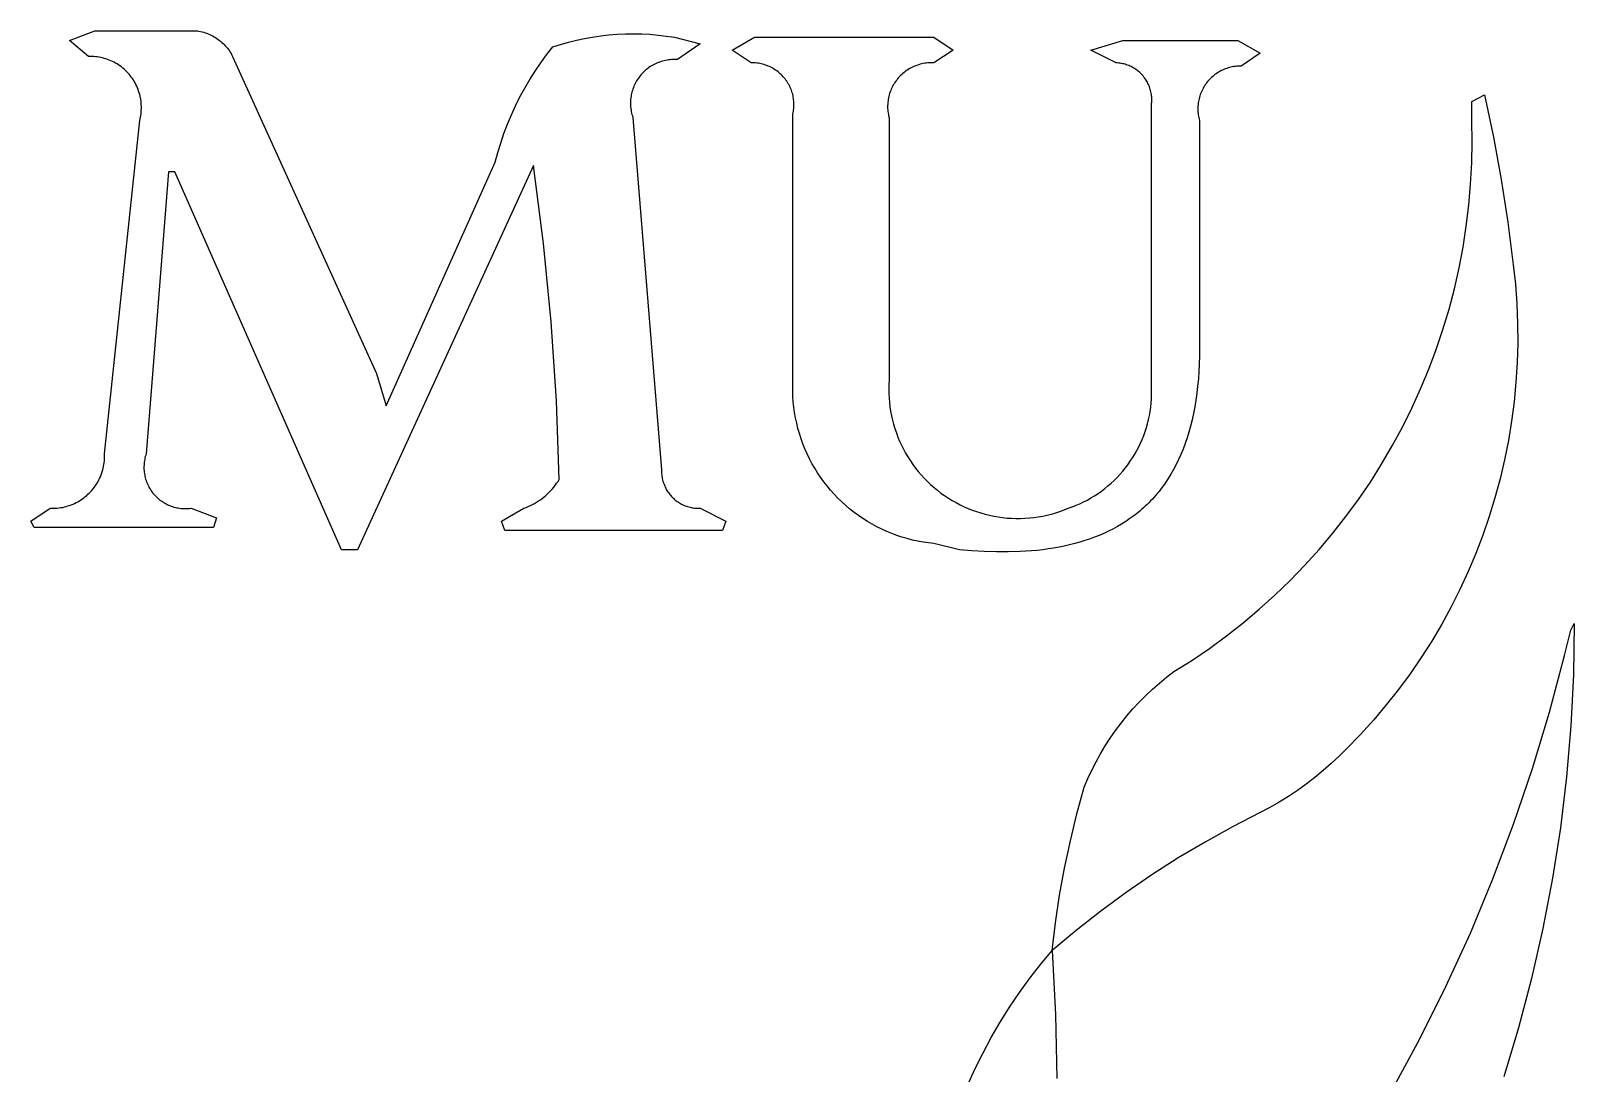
# Model space of a CAD drawing. Header units: millimetres. Extents: x 2135 to 254135, y 1035 to 90135.
# Drawn here: x 248988 to 249277.4, y 66540.3 to 66735.6 of the extents above; entities that cross this region are included whole.
import ezdxf

# ---------------------------------------------------------------- set-up
doc = ezdxf.new("R2010")
doc.units = ezdxf.units.MM
for name, color, linetype in [('form_TED.A', 40, 'Continuous'), ('HAT_TED.A', 9, 'Continuous'), ('WA2(가벽)_TED.A', 7, 'Continuous')]:
    doc.layers.add(name, color=color, linetype=linetype)

# ---------------------------------------------------------------- blocks, each defined once
blk = doc.blocks.new('BLOCK')
at = {"layer": 'HAT_TED.A', "color": 251}
for p, q in [((423961.955, -454308.083), (423962.192, -454307.994)), ((423962.192, -454307.994), (423963.143, -454307.994)), ((423963.143, -454307.994), (423963.158, -454307.996)), ((423963.158, -454307.996), (423963.173, -454308)), ((423963.173, -454308), (423963.187, -454308.003)), ((423963.187, -454308.003), (423963.202, -454308.007)), ((423963.202, -454308.007), (423963.216, -454308.012)), ((423963.216, -454308.012), (423963.23, -454308.016)), ((423963.23, -454308.016), (423963.244, -454308.022)), ((423963.244, -454308.022), (423963.258, -454308.028)), ((423963.258, -454308.028), (423963.271, -454308.034)), ((423966.962, -454308.031), (423967.039, -454308.025)), ((423967.039, -454308.025), (423967.115, -454308.022)), ((423967.115, -454308.022), (423967.191, -454308.021)), ((423967.191, -454308.021), (423967.267, -454308.022)), ((423967.267, -454308.022), (423967.343, -454308.026)), ((423967.343, -454308.026), (423967.419, -454308.033)), ((423962.133, -454308.232), (423961.955, -454308.083)), ((423963.271, -454308.034), (423963.285, -454308.041)), ((423963.285, -454308.041), (423963.298, -454308.048)), ((423963.298, -454308.048), (423963.311, -454308.056)), ((423963.311, -454308.056), (423963.323, -454308.064)), ((423963.323, -454308.064), (423963.336, -454308.073)), ((423963.336, -454308.073), (423963.348, -454308.082)), ((423963.348, -454308.082), (423963.359, -454308.091)), ((423963.359, -454308.091), (423963.37, -454308.101)), ((423963.37, -454308.101), (423963.381, -454308.112)), ((423963.381, -454308.112), (423963.392, -454308.122)), ((423963.392, -454308.122), (423963.402, -454308.133)), ((423963.402, -454308.133), (423963.412, -454308.144)), ((423963.412, -454308.144), (423963.422, -454308.156)), ((423963.422, -454308.156), (423963.431, -454308.168)), ((423963.431, -454308.168), (423963.44, -454308.18)), ((423966.384, -454308.216), (423966.441, -454308.143)), ((423966.441, -454308.143), (423966.514, -454308.119)), ((423966.514, -454308.119), (423966.587, -454308.098)), ((423966.587, -454308.098), (423966.662, -454308.08)), ((423966.662, -454308.08), (423966.736, -454308.064)), ((423966.736, -454308.064), (423966.811, -454308.051)), ((423966.811, -454308.051), (423966.887, -454308.04)), ((423966.887, -454308.04), (423966.962, -454308.031)), ((423967.419, -454308.033), (423967.495, -454308.042)), ((423967.495, -454308.042), (423967.571, -454308.053)), ((423967.571, -454308.053), (423967.808, -454308.113)), ((423967.808, -454308.113), (423967.6, -454308.261)), ((423968.105, -454308.172), (423968.313, -454308.053)), ((423968.284, -454308.291), (423968.105, -454308.172)), ((423968.313, -454308.053), (423969.978, -454308.053)), ((423969.978, -454308.053), (423970.156, -454308.172)), ((423970.156, -454308.172), (423969.978, -454308.291)), ((423971.434, -454308.172), (423971.731, -454308.083)), ((423971.671, -454308.291), (423971.434, -454308.172)), ((423971.731, -454308.083), (423972.8, -454308.083)), ((423972.8, -454308.083), (423973.008, -454308.202)), ((423962.149, -454308.231), (423962.133, -454308.232)), ((423962.166, -454308.232), (423962.149, -454308.231)), ((423962.182, -454308.232), (423962.166, -454308.232)), ((423962.198, -454308.234), (423962.182, -454308.232)), ((423962.214, -454308.236), (423962.198, -454308.234)), ((423962.231, -454308.238), (423962.214, -454308.236)), ((423962.247, -454308.241), (423962.231, -454308.238)), ((423962.263, -454308.245), (423962.247, -454308.241)), ((423962.279, -454308.249), (423962.263, -454308.245)), ((423962.294, -454308.254), (423962.279, -454308.249)), ((423962.31, -454308.259), (423962.294, -454308.254)), ((423962.325, -454308.265), (423962.31, -454308.259)), ((423962.34, -454308.271), (423962.325, -454308.265)), ((423962.355, -454308.278), (423962.34, -454308.271)), ((423962.37, -454308.285), (423962.355, -454308.278)), ((423962.384, -454308.293), (423962.37, -454308.285)), ((423962.398, -454308.301), (423962.384, -454308.293)), ((423962.412, -454308.31), (423962.398, -454308.301)), ((423962.425, -454308.319), (423962.412, -454308.31)), ((423963.44, -454308.18), (423963.448, -454308.193)), ((423963.448, -454308.193), (423963.456, -454308.205)), ((423963.456, -454308.205), (423963.463, -454308.218)), ((423963.463, -454308.218), (423963.47, -454308.232)), ((423963.47, -454308.232), (423964.807, -454311.173)), ((423966.278, -454308.367), (423966.33, -454308.291)), ((423966.33, -454308.291), (423966.384, -454308.216)), ((423967.37, -454308.312), (423967.358, -454308.319)), ((423967.382, -454308.305), (423967.37, -454308.312)), ((423967.395, -454308.299), (423967.382, -454308.305)), ((423967.408, -454308.293), (423967.395, -454308.299)), ((423967.421, -454308.288), (423967.408, -454308.293)), ((423967.434, -454308.283), (423967.421, -454308.288)), ((423967.447, -454308.279), (423967.434, -454308.283)), ((423967.461, -454308.275), (423967.447, -454308.279)), ((423967.475, -454308.271), (423967.461, -454308.275)), ((423967.488, -454308.268), (423967.475, -454308.271)), ((423967.502, -454308.266), (423967.488, -454308.268)), ((423967.516, -454308.263), (423967.502, -454308.266)), ((423967.53, -454308.262), (423967.516, -454308.263)), ((423967.544, -454308.261), (423967.53, -454308.262)), ((423967.558, -454308.26), (423967.544, -454308.261)), ((423967.572, -454308.26), (423967.558, -454308.26)), ((423967.586, -454308.261), (423967.572, -454308.26)), ((423967.6, -454308.261), (423967.586, -454308.261)), ((423968.297, -454308.291), (423968.284, -454308.291)), ((423968.31, -454308.291), (423968.297, -454308.291)), ((423968.324, -454308.292), (423968.31, -454308.291)), ((423968.337, -454308.294), (423968.324, -454308.292)), ((423968.35, -454308.295), (423968.337, -454308.294)), ((423968.363, -454308.298), (423968.35, -454308.295)), ((423968.376, -454308.3), (423968.363, -454308.298)), ((423968.389, -454308.303), (423968.376, -454308.3)), ((423968.402, -454308.307), (423968.389, -454308.303)), ((423968.415, -454308.311), (423968.402, -454308.307)), ((423968.427, -454308.315), (423968.415, -454308.311)), ((423968.44, -454308.32), (423968.427, -454308.315)), ((423969.825, -454308.312), (423969.812, -454308.317)), ((423969.838, -454308.308), (423969.825, -454308.312)), ((423969.852, -454308.304), (423969.838, -454308.308)), ((423969.866, -454308.301), (423969.852, -454308.304)), ((423969.879, -454308.298), (423969.866, -454308.301)), ((423969.893, -454308.295), (423969.879, -454308.298)), ((423969.907, -454308.293), (423969.893, -454308.295)), ((423969.921, -454308.292), (423969.907, -454308.293)), ((423969.935, -454308.291), (423969.921, -454308.292)), ((423969.949, -454308.291), (423969.935, -454308.291)), ((423969.963, -454308.291), (423969.949, -454308.291)), ((423969.978, -454308.291), (423969.963, -454308.291)), ((423971.683, -454308.292), (423971.671, -454308.291)), ((423971.695, -454308.293), (423971.683, -454308.292)), ((423971.707, -454308.294), (423971.695, -454308.293)), ((423971.718, -454308.296), (423971.707, -454308.294)), ((423971.73, -454308.299), (423971.718, -454308.296)), ((423971.742, -454308.301), (423971.73, -454308.299)), ((423971.753, -454308.304), (423971.742, -454308.301)), ((423971.764, -454308.308), (423971.753, -454308.304)), ((423971.775, -454308.312), (423971.764, -454308.308)), ((423971.787, -454308.316), (423971.775, -454308.312)), ((423971.797, -454308.321), (423971.787, -454308.316)), ((423973.008, -454308.202), (423972.83, -454308.321)), ((423962.438, -454308.329), (423962.425, -454308.319)), ((423962.451, -454308.339), (423962.438, -454308.329)), ((423962.464, -454308.35), (423962.451, -454308.339)), ((423962.476, -454308.361), (423962.464, -454308.35)), ((423962.488, -454308.373), (423962.476, -454308.361)), ((423962.499, -454308.384), (423962.488, -454308.373)), ((423962.51, -454308.397), (423962.499, -454308.384)), ((423962.52, -454308.409), (423962.51, -454308.397)), ((423962.53, -454308.422), (423962.52, -454308.409)), ((423962.54, -454308.435), (423962.53, -454308.422)), ((423962.549, -454308.449), (423962.54, -454308.435)), ((423962.557, -454308.463), (423962.549, -454308.449)), ((423966.181, -454308.526), (423966.228, -454308.446)), ((423966.228, -454308.446), (423966.278, -454308.367)), ((423967.22, -454308.457), (423967.213, -454308.469)), ((423967.228, -454308.445), (423967.22, -454308.457)), ((423967.236, -454308.434), (423967.228, -454308.445)), ((423967.244, -454308.422), (423967.236, -454308.434)), ((423967.252, -454308.411), (423967.244, -454308.422)), ((423967.261, -454308.4), (423967.252, -454308.411)), ((423967.271, -454308.39), (423967.261, -454308.4)), ((423967.281, -454308.38), (423967.271, -454308.39)), ((423967.291, -454308.37), (423967.281, -454308.38)), ((423967.301, -454308.36), (423967.291, -454308.37)), ((423967.312, -454308.351), (423967.301, -454308.36)), ((423967.323, -454308.343), (423967.312, -454308.351)), ((423967.334, -454308.334), (423967.323, -454308.343)), ((423967.346, -454308.326), (423967.334, -454308.334)), ((423967.358, -454308.319), (423967.346, -454308.326)), ((423968.452, -454308.326), (423968.44, -454308.32)), ((423968.464, -454308.331), (423968.452, -454308.326)), ((423968.476, -454308.337), (423968.464, -454308.331)), ((423968.488, -454308.344), (423968.476, -454308.337)), ((423968.499, -454308.351), (423968.488, -454308.344)), ((423968.51, -454308.358), (423968.499, -454308.351)), ((423968.521, -454308.366), (423968.51, -454308.358)), ((423968.532, -454308.374), (423968.521, -454308.366)), ((423968.542, -454308.382), (423968.532, -454308.374)), ((423968.552, -454308.391), (423968.542, -454308.382)), ((423968.562, -454308.4), (423968.552, -454308.391)), ((423968.571, -454308.409), (423968.562, -454308.4)), ((423968.58, -454308.419), (423968.571, -454308.409)), ((423968.589, -454308.429), (423968.58, -454308.419)), ((423968.597, -454308.44), (423968.589, -454308.429)), ((423968.605, -454308.45), (423968.597, -454308.44)), ((423968.613, -454308.461), (423968.605, -454308.45)), ((423969.633, -454308.45), (423969.625, -454308.461)), ((423969.642, -454308.438), (423969.633, -454308.45)), ((423969.651, -454308.428), (423969.642, -454308.438)), ((423969.66, -454308.417), (423969.651, -454308.428)), ((423969.67, -454308.407), (423969.66, -454308.417)), ((423969.68, -454308.398), (423969.67, -454308.407)), ((423969.691, -454308.388), (423969.68, -454308.398)), ((423969.702, -454308.379), (423969.691, -454308.388)), ((423969.713, -454308.371), (423969.702, -454308.379)), ((423969.724, -454308.362), (423969.713, -454308.371)), ((423969.736, -454308.355), (423969.724, -454308.362)), ((423969.748, -454308.347), (423969.736, -454308.355)), ((423969.76, -454308.34), (423969.748, -454308.347)), ((423969.773, -454308.334), (423969.76, -454308.34)), ((423969.786, -454308.328), (423969.773, -454308.334)), ((423969.799, -454308.322), (423969.786, -454308.328)), ((423969.812, -454308.317), (423969.799, -454308.322)), ((423971.808, -454308.326), (423971.797, -454308.321)), ((423971.819, -454308.331), (423971.808, -454308.326)), ((423971.829, -454308.337), (423971.819, -454308.331)), ((423971.839, -454308.343), (423971.829, -454308.337)), ((423971.849, -454308.349), (423971.839, -454308.343)), ((423971.859, -454308.356), (423971.849, -454308.349)), ((423971.868, -454308.363), (423971.859, -454308.356)), ((423971.878, -454308.371), (423971.868, -454308.363)), ((423971.887, -454308.378), (423971.878, -454308.371)), ((423971.895, -454308.386), (423971.887, -454308.378)), ((423971.904, -454308.395), (423971.895, -454308.386)), ((423971.912, -454308.403), (423971.904, -454308.395)), ((423971.92, -454308.412), (423971.912, -454308.403)), ((423971.927, -454308.422), (423971.92, -454308.412)), ((423971.934, -454308.431), (423971.927, -454308.422)), ((423971.941, -454308.441), (423971.934, -454308.431)), ((423971.948, -454308.451), (423971.941, -454308.441)), ((423971.954, -454308.461), (423971.948, -454308.451)), ((423972.527, -454308.455), (423972.518, -454308.465)), ((423972.536, -454308.445), (423972.527, -454308.455)), ((423972.546, -454308.435), (423972.536, -454308.445)), ((423972.556, -454308.425), (423972.546, -454308.435)), ((423972.566, -454308.416), (423972.556, -454308.425)), ((423972.576, -454308.408), (423972.566, -454308.416)), ((423972.587, -454308.399), (423972.576, -454308.408)), ((423972.598, -454308.391), (423972.587, -454308.399)), ((423972.61, -454308.384), (423972.598, -454308.391)), ((423972.621, -454308.376), (423972.61, -454308.384)), ((423972.633, -454308.37), (423972.621, -454308.376)), ((423972.645, -454308.363), (423972.633, -454308.37)), ((423972.658, -454308.357), (423972.645, -454308.363)), ((423972.67, -454308.352), (423972.658, -454308.357)), ((423972.683, -454308.347), (423972.67, -454308.352)), ((423972.696, -454308.342), (423972.683, -454308.347)), ((423972.709, -454308.338), (423972.696, -454308.342)), ((423972.722, -454308.334), (423972.709, -454308.338)), ((423972.735, -454308.331), (423972.722, -454308.334)), ((423972.748, -454308.328), (423972.735, -454308.331)), ((423972.762, -454308.326), (423972.748, -454308.328)), ((423972.776, -454308.324), (423972.762, -454308.326)), ((423972.789, -454308.322), (423972.776, -454308.324)), ((423972.803, -454308.321), (423972.789, -454308.322)), ((423972.816, -454308.321), (423972.803, -454308.321)), ((423972.83, -454308.321), (423972.816, -454308.321)), ((423962.565, -454308.477), (423962.557, -454308.463)), ((423962.573, -454308.492), (423962.565, -454308.477)), ((423962.58, -454308.506), (423962.573, -454308.492)), ((423962.587, -454308.521), (423962.58, -454308.506)), ((423962.593, -454308.537), (423962.587, -454308.521)), ((423962.598, -454308.552), (423962.593, -454308.537)), ((423962.604, -454308.568), (423962.598, -454308.552)), ((423962.608, -454308.583), (423962.604, -454308.568)), ((423962.612, -454308.599), (423962.608, -454308.583)), ((423962.615, -454308.615), (423962.612, -454308.599)), ((423966.137, -454308.607), (423966.181, -454308.526)), ((423967.168, -454308.602), (423967.166, -454308.616)), ((423967.17, -454308.588), (423967.168, -454308.602)), ((423967.173, -454308.574), (423967.17, -454308.588)), ((423967.176, -454308.561), (423967.173, -454308.574)), ((423967.18, -454308.547), (423967.176, -454308.561)), ((423967.185, -454308.534), (423967.18, -454308.547)), ((423967.19, -454308.52), (423967.185, -454308.534)), ((423967.195, -454308.507), (423967.19, -454308.52)), ((423967.201, -454308.495), (423967.195, -454308.507)), ((423967.207, -454308.482), (423967.201, -454308.495)), ((423967.213, -454308.469), (423967.207, -454308.482)), ((423968.62, -454308.472), (423968.613, -454308.461)), ((423968.627, -454308.484), (423968.62, -454308.472)), ((423968.634, -454308.495), (423968.627, -454308.484)), ((423968.64, -454308.507), (423968.634, -454308.495)), ((423968.646, -454308.519), (423968.64, -454308.507)), ((423968.651, -454308.531), (423968.646, -454308.519)), ((423968.656, -454308.544), (423968.651, -454308.531)), ((423968.66, -454308.556), (423968.656, -454308.544)), ((423968.664, -454308.569), (423968.66, -454308.556)), ((423968.668, -454308.582), (423968.664, -454308.569)), ((423968.671, -454308.595), (423968.668, -454308.582)), ((423968.673, -454308.608), (423968.671, -454308.595)), ((423969.561, -454308.601), (423969.557, -454308.615)), ((423969.564, -454308.587), (423969.561, -454308.601)), ((423969.568, -454308.574), (423969.564, -454308.587)), ((423969.573, -454308.56), (423969.568, -454308.574)), ((423969.578, -454308.547), (423969.573, -454308.56)), ((423969.583, -454308.534), (423969.578, -454308.547)), ((423969.589, -454308.521), (423969.583, -454308.534)), ((423969.595, -454308.509), (423969.589, -454308.521)), ((423969.602, -454308.496), (423969.595, -454308.509)), ((423969.609, -454308.484), (423969.602, -454308.496)), ((423969.617, -454308.472), (423969.609, -454308.484)), ((423969.625, -454308.461), (423969.617, -454308.472)), ((423971.96, -454308.471), (423971.954, -454308.461)), ((423971.965, -454308.482), (423971.96, -454308.471)), ((423971.97, -454308.492), (423971.965, -454308.482)), ((423971.975, -454308.503), (423971.97, -454308.492)), ((423971.979, -454308.514), (423971.975, -454308.503)), ((423971.983, -454308.525), (423971.979, -454308.514)), ((423971.987, -454308.537), (423971.983, -454308.525)), ((423971.99, -454308.548), (423971.987, -454308.537)), ((423971.993, -454308.56), (423971.99, -454308.548)), ((423971.995, -454308.571), (423971.993, -454308.56)), ((423971.997, -454308.583), (423971.995, -454308.571)), ((423971.999, -454308.595), (423971.997, -454308.583)), ((423972, -454308.606), (423971.999, -454308.595)), ((423972.447, -454308.597), (423972.443, -454308.61)), ((423972.451, -454308.584), (423972.447, -454308.597)), ((423972.456, -454308.571), (423972.451, -454308.584)), ((423972.461, -454308.558), (423972.456, -454308.571)), ((423972.467, -454308.546), (423972.461, -454308.558)), ((423972.473, -454308.534), (423972.467, -454308.546)), ((423972.479, -454308.522), (423972.473, -454308.534)), ((423972.486, -454308.51), (423972.479, -454308.522)), ((423972.494, -454308.498), (423972.486, -454308.51)), ((423972.501, -454308.487), (423972.494, -454308.498)), ((423972.509, -454308.476), (423972.501, -454308.487)), ((423972.518, -454308.465), (423972.509, -454308.476)), ((423974.97, -454308.648), (423975.088, -454308.588)), ((423975.088, -454308.588), (423975.172, -454308.979)), ((423962.618, -454308.631), (423962.615, -454308.615)), ((423962.62, -454308.647), (423962.618, -454308.631)), ((423962.622, -454308.664), (423962.62, -454308.647)), ((423962.621, -454308.762), (423962.622, -454308.745)), ((423962.623, -454308.68), (423962.622, -454308.664)), ((423962.622, -454308.745), (423962.623, -454308.729)), ((423962.624, -454308.696), (423962.623, -454308.68)), ((423962.623, -454308.729), (423962.624, -454308.713)), ((423962.624, -454308.713), (423962.624, -454308.696)), ((423966.057, -454308.774), (423966.096, -454308.69)), ((423966.096, -454308.69), (423966.137, -454308.607)), ((423967.164, -454308.63), (423967.163, -454308.644)), ((423967.163, -454308.644), (423967.163, -454308.658)), ((423967.163, -454308.658), (423967.163, -454308.672)), ((423967.163, -454308.672), (423967.163, -454308.686)), ((423967.163, -454308.686), (423967.164, -454308.7)), ((423967.166, -454308.616), (423967.164, -454308.63)), ((423967.164, -454308.7), (423967.166, -454308.714)), ((423967.166, -454308.714), (423967.168, -454308.728)), ((423967.168, -454308.728), (423967.17, -454308.742)), ((423967.17, -454308.742), (423967.173, -454308.756)), ((423968.676, -454308.621), (423968.673, -454308.608)), ((423968.673, -454308.754), (423968.675, -454308.74)), ((423968.675, -454308.74), (423968.677, -454308.727)), ((423968.677, -454308.634), (423968.676, -454308.621)), ((423968.679, -454308.647), (423968.677, -454308.634)), ((423968.677, -454308.727), (423968.678, -454308.714)), ((423968.678, -454308.714), (423968.679, -454308.701)), ((423968.68, -454308.661), (423968.679, -454308.647)), ((423968.679, -454308.701), (423968.68, -454308.687)), ((423968.68, -454308.674), (423968.68, -454308.661)), ((423968.68, -454308.687), (423968.68, -454308.674)), ((423969.55, -454308.671), (423969.549, -454308.685)), ((423969.549, -454308.685), (423969.549, -454308.699)), ((423969.549, -454308.699), (423969.549, -454308.713)), ((423969.549, -454308.713), (423969.55, -454308.727)), ((423969.551, -454308.656), (423969.55, -454308.671)), ((423969.55, -454308.727), (423969.552, -454308.741)), ((423969.553, -454308.642), (423969.551, -454308.656)), ((423969.552, -454308.741), (423969.553, -454308.755)), ((423969.555, -454308.629), (423969.553, -454308.642)), ((423969.557, -454308.615), (423969.555, -454308.629)), ((423971.998, -454308.677), (423971.999, -454308.666)), ((423971.998, -454311.292), (423971.998, -454308.677)), ((423971.999, -454308.666), (423972, -454308.654)), ((423972, -454308.618), (423972, -454308.606)), ((423972.001, -454308.63), (423972, -454308.618)), ((423972, -454308.654), (423972.001, -454308.642)), ((423972.001, -454308.642), (423972.001, -454308.63)), ((423972.429, -454308.691), (423972.428, -454308.704)), ((423972.428, -454308.704), (423972.428, -454308.718)), ((423972.428, -454308.718), (423972.429, -454308.732)), ((423972.43, -454308.677), (423972.429, -454308.691)), ((423972.429, -454308.732), (423972.429, -454308.745)), ((423972.429, -454308.745), (423972.431, -454308.759)), ((423972.432, -454308.663), (423972.43, -454308.677)), ((423972.434, -454308.65), (423972.432, -454308.663)), ((423972.436, -454308.636), (423972.434, -454308.65)), ((423972.439, -454308.623), (423972.436, -454308.636)), ((423972.443, -454308.61), (423972.439, -454308.623)), ((423974.97, -454308.826), (423974.97, -454308.648)), ((423962.281, -454311.916), (423962.608, -454308.826)), ((423962.608, -454308.826), (423962.612, -454308.81)), ((423962.612, -454308.81), (423962.616, -454308.794)), ((423962.616, -454308.794), (423962.618, -454308.778)), ((423962.618, -454308.778), (423962.621, -454308.762)), ((423965.988, -454308.946), (423966.021, -454308.86)), ((423966.021, -454308.86), (423966.057, -454308.774)), ((423967.173, -454308.756), (423967.176, -454308.769)), ((423967.176, -454308.769), (423967.18, -454308.783)), ((423967.18, -454308.783), (423967.184, -454308.796)), ((423967.184, -454308.796), (423967.452, -454312.065)), ((423968.67, -454308.767), (423968.673, -454308.754)), ((423968.67, -454309.985), (423968.67, -454308.767)), ((423969.553, -454308.755), (423969.556, -454308.769)), ((423969.556, -454308.769), (423969.558, -454308.783)), ((423969.558, -454308.783), (423969.562, -454308.796)), ((423969.562, -454308.796), (423969.562, -454311.233)), ((423972.431, -454308.759), (423972.432, -454308.773)), ((423972.432, -454308.773), (423972.434, -454308.786)), ((423972.434, -454308.786), (423972.437, -454308.799)), ((423972.437, -454308.799), (423972.44, -454308.813)), ((423972.44, -454308.813), (423972.444, -454308.826)), ((423972.444, -454308.826), (423972.444, -454310.936)), ((423974.973, -454309.022), (423974.97, -454308.826)), ((423965.958, -454309.034), (423965.988, -454308.946)), ((423974.97, -454309.219), (423974.973, -454309.022)), ((423975.172, -454308.979), (423975.244, -454309.372)), ((423965.907, -454309.212), (423965.931, -454309.123)), ((423965.931, -454309.123), (423965.958, -454309.034)), ((423962.876, -454309.301), (423962.757, -454310.787)), ((423962.935, -454309.301), (423962.876, -454309.301)), ((423964.48, -454312.808), (423962.935, -454309.301)), ((423966.263, -454309.242), (423964.629, -454312.808)), ((423964.896, -454311.471), (423965.907, -454309.212)), ((423966.356, -454309.967), (423966.263, -454309.242)), ((423974.959, -454309.415), (423974.97, -454309.219)), ((423974.943, -454309.611), (423974.959, -454309.415)), ((423975.244, -454309.372), (423975.305, -454309.767)), ((423974.919, -454309.806), (423974.943, -454309.611)), ((423974.889, -454310), (423974.919, -454309.806)), ((423975.305, -454309.767), (423975.356, -454310.163)), ((423966.426, -454310.694), (423966.356, -454309.967)), ((423968.67, -454311.233), (423968.67, -454309.985)), ((423974.852, -454310.193), (423974.889, -454310)), ((423975.356, -454310.163), (423975.375, -454310.344)), ((423974.809, -454310.385), (423974.852, -454310.193)), ((423974.759, -454310.575), (423974.809, -454310.385)), ((423975.375, -454310.344), (423975.389, -454310.526)), ((423974.703, -454310.763), (423974.759, -454310.575)), ((423975.389, -454310.526), (423975.396, -454310.707)), ((423966.475, -454311.424), (423966.426, -454310.694)), ((423975.396, -454310.707), (423975.397, -454310.889)), ((423962.757, -454310.787), (423962.668, -454311.916)), ((423974.64, -454310.949), (423974.703, -454310.763)), ((423975.397, -454310.889), (423975.392, -454311.071)), ((423972.443, -454311.01), (423972.441, -454311.083)), ((423972.444, -454310.936), (423972.443, -454311.01)), ((423974.571, -454311.133), (423974.64, -454310.949)), ((423964.807, -454311.173), (423964.896, -454311.471)), ((423972.437, -454311.153), (423972.433, -454311.222)), ((423972.441, -454311.083), (423972.437, -454311.153)), ((423974.496, -454311.315), (423974.571, -454311.133)), ((423975.392, -454311.071), (423975.38, -454311.253)), ((423968.668, -454311.283), (423968.67, -454311.233)), ((423968.668, -454311.333), (423968.668, -454311.283)), ((423969.562, -454311.233), (423969.559, -454311.274)), ((423969.559, -454311.274), (423969.559, -454311.316)), ((423969.559, -454311.316), (423969.559, -454311.357)), ((423971.999, -454311.331), (423971.998, -454311.292)), ((423972.426, -454311.29), (423972.419, -454311.355)), ((423972.433, -454311.222), (423972.426, -454311.29)), ((423974.414, -454311.493), (423974.496, -454311.315)), ((423975.38, -454311.253), (423975.363, -454311.434)), ((423966.501, -454312.154), (423966.475, -454311.424)), ((423968.67, -454311.384), (423968.668, -454311.333)), ((423968.673, -454311.434), (423968.67, -454311.384)), ((423968.679, -454311.484), (423968.673, -454311.434)), ((423969.559, -454311.357), (423969.562, -454311.399)), ((423969.562, -454311.399), (423969.565, -454311.44)), ((423969.565, -454311.44), (423969.57, -454311.481)), ((423971.991, -454311.485), (423971.995, -454311.447)), ((423971.995, -454311.447), (423971.998, -454311.408)), ((423971.998, -454311.408), (423971.999, -454311.37)), ((423971.999, -454311.37), (423971.999, -454311.331)), ((423972.41, -454311.419), (423972.399, -454311.482)), ((423972.419, -454311.355), (423972.41, -454311.419)), ((423975.363, -454311.434), (423975.339, -454311.615)), ((423968.686, -454311.533), (423968.679, -454311.484)), ((423968.694, -454311.583), (423968.686, -454311.533)), ((423968.705, -454311.632), (423968.694, -454311.583)), ((423969.57, -454311.481), (423969.577, -454311.522)), ((423969.577, -454311.522), (423969.584, -454311.563)), ((423969.584, -454311.563), (423969.594, -454311.603)), ((423969.594, -454311.603), (423969.604, -454311.643)), ((423971.961, -454311.637), (423971.97, -454311.599)), ((423971.97, -454311.599), (423971.978, -454311.561)), ((423971.978, -454311.561), (423971.985, -454311.523)), ((423971.985, -454311.523), (423971.991, -454311.485)), ((423972.375, -454311.601), (423972.361, -454311.659)), ((423972.388, -454311.542), (423972.375, -454311.601)), ((423972.399, -454311.482), (423972.388, -454311.542)), ((423974.327, -454311.669), (423974.414, -454311.493)), ((423968.717, -454311.681), (423968.705, -454311.632)), ((423968.73, -454311.729), (423968.717, -454311.681)), ((423968.746, -454311.777), (423968.73, -454311.729)), ((423969.604, -454311.643), (423969.616, -454311.683)), ((423969.616, -454311.683), (423969.63, -454311.722)), ((423969.63, -454311.722), (423969.644, -454311.761)), ((423971.911, -454311.783), (423971.926, -454311.747)), ((423971.926, -454311.747), (423971.939, -454311.711)), ((423971.939, -454311.711), (423971.951, -454311.674)), ((423971.951, -454311.674), (423971.961, -454311.637)), ((423972.345, -454311.715), (423972.328, -454311.769)), ((423972.361, -454311.659), (423972.345, -454311.715)), ((423974.233, -454311.842), (423974.327, -454311.669)), ((423975.339, -454311.615), (423975.31, -454311.794)), ((423968.763, -454311.824), (423968.746, -454311.777)), ((423968.782, -454311.871), (423968.763, -454311.824)), ((423968.802, -454311.917), (423968.782, -454311.871)), ((423969.644, -454311.761), (423969.66, -454311.799)), ((423969.66, -454311.799), (423969.678, -454311.837)), ((423969.678, -454311.837), (423969.696, -454311.874)), ((423969.696, -454311.874), (423969.716, -454311.911)), ((423971.842, -454311.921), (423971.861, -454311.887)), ((423971.861, -454311.887), (423971.879, -454311.853)), ((423971.879, -454311.853), (423971.896, -454311.818)), ((423971.896, -454311.818), (423971.911, -454311.783)), ((423972.291, -454311.872), (423972.271, -454311.922)), ((423972.311, -454311.821), (423972.291, -454311.872)), ((423972.328, -454311.769), (423972.311, -454311.821)), ((423974.134, -454312.012), (423974.233, -454311.842)), ((423975.31, -454311.794), (423975.274, -454311.973)), ((423962.269, -454312.049), (423962.273, -454312.033)), ((423962.273, -454312.033), (423962.276, -454312.016)), ((423962.276, -454312.016), (423962.278, -454312)), ((423962.278, -454312), (423962.28, -454311.983)), ((423962.28, -454311.983), (423962.281, -454311.967)), ((423962.282, -454311.933), (423962.281, -454311.916)), ((423962.281, -454311.967), (423962.282, -454311.95)), ((423962.282, -454311.95), (423962.282, -454311.933)), ((423962.648, -454312.02), (423962.647, -454312.033)), ((423962.647, -454312.033), (423962.647, -454312.047)), ((423962.649, -454312.007), (423962.648, -454312.02)), ((423962.65, -454311.994), (423962.649, -454312.007)), ((423962.652, -454311.981), (423962.65, -454311.994)), ((423962.654, -454311.968), (423962.652, -454311.981)), ((423962.657, -454311.955), (423962.654, -454311.968)), ((423962.66, -454311.942), (423962.657, -454311.955)), ((423962.664, -454311.929), (423962.66, -454311.942)), ((423962.668, -454311.916), (423962.664, -454311.929)), ((423968.824, -454311.962), (423968.802, -454311.917)), ((423968.847, -454312.006), (423968.824, -454311.962)), ((423968.872, -454312.05), (423968.847, -454312.006)), ((423969.716, -454311.911), (423969.738, -454311.946)), ((423969.738, -454311.946), (423969.76, -454311.981)), ((423969.76, -454311.981), (423969.784, -454312.015)), ((423969.784, -454312.015), (423969.808, -454312.049)), ((423971.755, -454312.049), (423971.779, -454312.018)), ((423971.779, -454312.018), (423971.801, -454311.986)), ((423971.801, -454311.986), (423971.822, -454311.954)), ((423971.822, -454311.954), (423971.842, -454311.921)), ((423972.227, -454312.016), (423972.203, -454312.061)), ((423972.25, -454311.97), (423972.227, -454312.016)), ((423972.271, -454311.922), (423972.25, -454311.97)), ((423974.029, -454312.178), (423974.134, -454312.012)), ((423975.274, -454311.973), (423975.233, -454312.15)), ((423962.212, -454312.188), (423962.221, -454312.174)), ((423962.221, -454312.174), (423962.229, -454312.159)), ((423962.229, -454312.159), (423962.236, -454312.144)), ((423962.236, -454312.144), (423962.243, -454312.129)), ((423962.243, -454312.129), (423962.249, -454312.113)), ((423962.249, -454312.113), (423962.255, -454312.097)), ((423962.255, -454312.097), (423962.26, -454312.082)), ((423962.26, -454312.082), (423962.265, -454312.066)), ((423962.265, -454312.066), (423962.269, -454312.049)), ((423962.647, -454312.047), (423962.647, -454312.06)), ((423962.647, -454312.06), (423962.648, -454312.073)), ((423962.648, -454312.073), (423962.65, -454312.086)), ((423962.65, -454312.086), (423962.652, -454312.1)), ((423962.652, -454312.1), (423962.654, -454312.113)), ((423962.654, -454312.113), (423962.657, -454312.126)), ((423962.657, -454312.126), (423962.66, -454312.139)), ((423962.66, -454312.139), (423962.663, -454312.151)), ((423962.663, -454312.151), (423962.667, -454312.164)), ((423962.667, -454312.164), (423962.672, -454312.176)), ((423962.672, -454312.176), (423962.677, -454312.189)), ((423966.477, -454312.19), (423966.49, -454312.172)), ((423966.49, -454312.172), (423966.501, -454312.154)), ((423967.452, -454312.065), (423967.452, -454312.077)), ((423967.452, -454312.077), (423967.452, -454312.088)), ((423967.452, -454312.088), (423967.452, -454312.1)), ((423967.452, -454312.1), (423967.453, -454312.112)), ((423967.453, -454312.112), (423967.455, -454312.124)), ((423967.455, -454312.124), (423967.456, -454312.135)), ((423967.456, -454312.135), (423967.458, -454312.147)), ((423967.458, -454312.147), (423967.461, -454312.159)), ((423967.461, -454312.159), (423967.464, -454312.17)), ((423967.464, -454312.17), (423967.467, -454312.181)), ((423967.467, -454312.181), (423967.471, -454312.192)), ((423968.899, -454312.093), (423968.872, -454312.05)), ((423968.927, -454312.134), (423968.899, -454312.093)), ((423968.956, -454312.175), (423968.927, -454312.134)), ((423968.987, -454312.215), (423968.956, -454312.175)), ((423969.808, -454312.049), (423969.834, -454312.081)), ((423969.834, -454312.081), (423969.861, -454312.112)), ((423969.861, -454312.112), (423969.889, -454312.143)), ((423969.889, -454312.143), (423969.918, -454312.173)), ((423969.918, -454312.173), (423969.948, -454312.201)), ((423971.623, -454312.189), (423971.651, -454312.163)), ((423971.651, -454312.163), (423971.679, -454312.136)), ((423971.679, -454312.136), (423971.705, -454312.107)), ((423971.705, -454312.107), (423971.731, -454312.078)), ((423971.731, -454312.078), (423971.755, -454312.049)), ((423972.152, -454312.147), (423972.125, -454312.188)), ((423972.178, -454312.105), (423972.152, -454312.147)), ((423972.203, -454312.061), (423972.178, -454312.105)), ((423973.918, -454312.34), (423974.029, -454312.178)), ((423975.233, -454312.15), (423975.185, -454312.325)), ((423962.076, -454312.334), (423962.09, -454312.324)), ((423962.09, -454312.324), (423962.103, -454312.314)), ((423962.103, -454312.314), (423962.116, -454312.303)), ((423962.116, -454312.303), (423962.128, -454312.292)), ((423962.128, -454312.292), (423962.14, -454312.28)), ((423962.14, -454312.28), (423962.152, -454312.268)), ((423962.152, -454312.268), (423962.163, -454312.256)), ((423962.163, -454312.256), (423962.174, -454312.243)), ((423962.174, -454312.243), (423962.184, -454312.23)), ((423962.184, -454312.23), (423962.194, -454312.216)), ((423962.194, -454312.216), (423962.203, -454312.202)), ((423962.203, -454312.202), (423962.212, -454312.188)), ((423962.677, -454312.189), (423962.682, -454312.201)), ((423962.682, -454312.201), (423962.688, -454312.213)), ((423962.688, -454312.213), (423962.694, -454312.225)), ((423962.694, -454312.225), (423962.7, -454312.236)), ((423962.7, -454312.236), (423962.707, -454312.247)), ((423962.707, -454312.247), (423962.715, -454312.259)), ((423962.715, -454312.259), (423962.722, -454312.269)), ((423962.722, -454312.269), (423962.73, -454312.28)), ((423962.73, -454312.28), (423962.739, -454312.29)), ((423962.739, -454312.29), (423962.748, -454312.3)), ((423962.748, -454312.3), (423962.757, -454312.31)), ((423962.757, -454312.31), (423962.766, -454312.319)), ((423962.766, -454312.319), (423962.776, -454312.328)), ((423966.344, -454312.33), (423966.361, -454312.316)), ((423966.361, -454312.316), (423966.377, -454312.302)), ((423966.377, -454312.302), (423966.393, -454312.288)), ((423966.393, -454312.288), (423966.409, -454312.273)), ((423966.409, -454312.273), (423966.423, -454312.257)), ((423966.423, -454312.257), (423966.438, -454312.241)), ((423966.438, -454312.241), (423966.452, -454312.225)), ((423966.452, -454312.225), (423966.465, -454312.208)), ((423966.465, -454312.208), (423966.477, -454312.19)), ((423967.471, -454312.192), (423967.475, -454312.204)), ((423967.475, -454312.204), (423967.48, -454312.214)), ((423967.48, -454312.214), (423967.484, -454312.225)), ((423967.484, -454312.225), (423967.49, -454312.236)), ((423967.49, -454312.236), (423967.495, -454312.246)), ((423967.495, -454312.246), (423967.501, -454312.256)), ((423967.501, -454312.256), (423967.507, -454312.266)), ((423967.507, -454312.266), (423967.514, -454312.276)), ((423967.514, -454312.276), (423967.521, -454312.286)), ((423967.521, -454312.286), (423967.528, -454312.295)), ((423967.528, -454312.295), (423967.536, -454312.304)), ((423967.536, -454312.304), (423967.544, -454312.313)), ((423967.544, -454312.313), (423967.552, -454312.321)), ((423967.552, -454312.321), (423967.561, -454312.329)), ((423969.019, -454312.254), (423968.987, -454312.215)), ((423969.053, -454312.291), (423969.019, -454312.254)), ((423969.087, -454312.327), (423969.053, -454312.291)), ((423969.948, -454312.201), (423969.98, -454312.229)), ((423969.98, -454312.229), (423970.012, -454312.255)), ((423970.012, -454312.255), (423970.044, -454312.28)), ((423970.044, -454312.28), (423970.078, -454312.304)), ((423970.078, -454312.304), (423970.113, -454312.327)), ((423971.403, -454312.345), (423971.436, -454312.326)), ((423971.436, -454312.326), (423971.469, -454312.306)), ((423971.469, -454312.306), (423971.502, -454312.285)), ((423971.502, -454312.285), (423971.533, -454312.262)), ((423971.533, -454312.262), (423971.564, -454312.239)), ((423971.564, -454312.239), (423971.594, -454312.215)), ((423971.594, -454312.215), (423971.623, -454312.189)), ((423972.022, -454312.319), (423972.006, -454312.336)), ((423972.037, -454312.301), (423972.022, -454312.319)), ((423972.053, -454312.283), (423972.037, -454312.301)), ((423972.068, -454312.265), (423972.053, -454312.283)), ((423972.083, -454312.246), (423972.068, -454312.265)), ((423972.097, -454312.227), (423972.083, -454312.246)), ((423972.111, -454312.207), (423972.097, -454312.227)), ((423972.125, -454312.188), (423972.111, -454312.207)), ((423975.185, -454312.325), (423975.132, -454312.499)), ((423961.598, -454312.54), (423961.776, -454312.421)), ((423961.776, -454312.421), (423961.793, -454312.422)), ((423961.793, -454312.422), (423961.81, -454312.422)), ((423961.81, -454312.422), (423961.826, -454312.421)), ((423961.826, -454312.421), (423961.843, -454312.42)), ((423961.843, -454312.42), (423961.86, -454312.418)), ((423961.86, -454312.418), (423961.876, -454312.416)), ((423961.876, -454312.416), (423961.893, -454312.413)), ((423961.893, -454312.413), (423961.909, -454312.409)), ((423961.909, -454312.409), (423961.925, -454312.405)), ((423961.925, -454312.405), (423961.942, -454312.4)), ((423961.942, -454312.4), (423961.957, -454312.395)), ((423961.957, -454312.395), (423961.973, -454312.389)), ((423961.973, -454312.389), (423961.989, -454312.383)), ((423961.989, -454312.383), (423962.004, -454312.376)), ((423962.004, -454312.376), (423962.019, -454312.369)), ((423962.019, -454312.369), (423962.034, -454312.361)), ((423962.034, -454312.361), (423962.048, -454312.352)), ((423962.048, -454312.352), (423962.062, -454312.344)), ((423962.062, -454312.344), (423962.076, -454312.334)), ((423962.776, -454312.328), (423962.786, -454312.337)), ((423962.786, -454312.337), (423962.796, -454312.345)), ((423962.796, -454312.345), (423962.807, -454312.353)), ((423962.807, -454312.353), (423962.818, -454312.36)), ((423962.818, -454312.36), (423962.829, -454312.368)), ((423962.829, -454312.368), (423962.841, -454312.374)), ((423962.841, -454312.374), (423962.852, -454312.381)), ((423962.852, -454312.381), (423962.864, -454312.387)), ((423962.864, -454312.387), (423962.876, -454312.392)), ((423962.876, -454312.392), (423962.888, -454312.397)), ((423962.888, -454312.397), (423962.901, -454312.402)), ((423962.901, -454312.402), (423962.913, -454312.406)), ((423962.913, -454312.406), (423962.926, -454312.41)), ((423962.926, -454312.41), (423962.939, -454312.414)), ((423962.939, -454312.414), (423962.952, -454312.417)), ((423962.952, -454312.417), (423962.965, -454312.419)), ((423962.965, -454312.419), (423962.978, -454312.421)), ((423962.978, -454312.421), (423962.991, -454312.423)), ((423962.991, -454312.423), (423963.004, -454312.424)), ((423963.004, -454312.424), (423963.018, -454312.425)), ((423963.018, -454312.425), (423963.031, -454312.425)), ((423963.031, -454312.425), (423963.044, -454312.425)), ((423963.044, -454312.425), (423963.057, -454312.424)), ((423963.057, -454312.424), (423963.071, -454312.423)), ((423963.071, -454312.423), (423963.084, -454312.421)), ((423963.084, -454312.421), (423963.321, -454312.511)), ((423965.966, -454312.54), (423966.174, -454312.421)), ((423966.174, -454312.421), (423966.194, -454312.414)), ((423966.194, -454312.414), (423966.214, -454312.406)), ((423966.214, -454312.406), (423966.234, -454312.397)), ((423966.234, -454312.397), (423966.253, -454312.387)), ((423966.253, -454312.387), (423966.272, -454312.377)), ((423966.272, -454312.377), (423966.291, -454312.366)), ((423966.291, -454312.366), (423966.309, -454312.354)), ((423966.309, -454312.354), (423966.326, -454312.342)), ((423966.326, -454312.342), (423966.344, -454312.33)), ((423967.561, -454312.329), (423967.569, -454312.337)), ((423967.569, -454312.337), (423967.578, -454312.345)), ((423967.578, -454312.345), (423967.588, -454312.352)), ((423967.588, -454312.352), (423967.597, -454312.359)), ((423967.597, -454312.359), (423967.607, -454312.366)), ((423967.607, -454312.366), (423967.617, -454312.372)), ((423967.617, -454312.372), (423967.627, -454312.378)), ((423967.627, -454312.378), (423967.637, -454312.384)), ((423967.637, -454312.384), (423967.648, -454312.389)), ((423967.648, -454312.389), (423967.659, -454312.394)), ((423967.659, -454312.394), (423967.67, -454312.398)), ((423967.67, -454312.398), (423967.681, -454312.402)), ((423967.681, -454312.402), (423967.692, -454312.406)), ((423967.692, -454312.406), (423967.703, -454312.409)), ((423967.703, -454312.409), (423967.715, -454312.412)), ((423967.715, -454312.412), (423967.726, -454312.415)), ((423967.726, -454312.415), (423967.738, -454312.417)), ((423967.738, -454312.417), (423967.749, -454312.419)), ((423967.749, -454312.419), (423967.761, -454312.42)), ((423967.761, -454312.42), (423967.773, -454312.421)), ((423967.773, -454312.421), (423967.785, -454312.422)), ((423967.785, -454312.422), (423967.797, -454312.422)), ((423967.797, -454312.422), (423967.808, -454312.421)), ((423967.808, -454312.421), (423968.046, -454312.54)), ((423969.123, -454312.362), (423969.087, -454312.327)), ((423969.16, -454312.396), (423969.123, -454312.362)), ((423969.199, -454312.429), (423969.16, -454312.396)), ((423969.238, -454312.46), (423969.199, -454312.429)), ((423969.279, -454312.489), (423969.238, -454312.46)), ((423970.113, -454312.327), (423970.148, -454312.349)), ((423970.148, -454312.349), (423970.184, -454312.369)), ((423970.184, -454312.369), (423970.221, -454312.389)), ((423970.221, -454312.389), (423970.258, -454312.407)), ((423970.258, -454312.407), (423970.296, -454312.423)), ((423970.296, -454312.423), (423970.335, -454312.439)), ((423970.335, -454312.439), (423970.374, -454312.453)), ((423970.374, -454312.453), (423970.413, -454312.465)), ((423970.413, -454312.465), (423970.453, -454312.476)), ((423971.069, -454312.475), (423971.109, -454312.464)), ((423971.109, -454312.464), (423971.148, -454312.451)), ((423971.148, -454312.451), (423971.187, -454312.437)), ((423971.187, -454312.437), (423971.226, -454312.421)), ((423971.226, -454312.421), (423971.262, -454312.409)), ((423971.262, -454312.409), (423971.298, -454312.394)), ((423971.298, -454312.394), (423971.333, -454312.379)), ((423971.333, -454312.379), (423971.368, -454312.362)), ((423971.368, -454312.362), (423971.403, -454312.345)), ((423971.871, -454312.463), (423971.835, -454312.491)), ((423971.889, -454312.448), (423971.871, -454312.463)), ((423971.906, -454312.433), (423971.889, -454312.448)), ((423971.923, -454312.418), (423971.906, -454312.433)), ((423971.94, -454312.402), (423971.923, -454312.418)), ((423971.957, -454312.386), (423971.94, -454312.402)), ((423971.974, -454312.37), (423971.957, -454312.386)), ((423971.99, -454312.353), (423971.974, -454312.37)), ((423972.006, -454312.336), (423971.99, -454312.353)), ((423973.802, -454312.499), (423973.918, -454312.34)), ((423961.628, -454312.6), (423961.598, -454312.54)), ((423963.292, -454312.6), (423961.628, -454312.6)), ((423963.321, -454312.511), (423963.292, -454312.6)), ((423965.996, -454312.629), (423965.966, -454312.54)), ((423968.046, -454312.54), (423968.016, -454312.629)), ((423969.32, -454312.518), (423969.279, -454312.489)), ((423969.363, -454312.545), (423969.32, -454312.518)), ((423969.406, -454312.57), (423969.363, -454312.545)), ((423969.45, -454312.594), (423969.406, -454312.57)), ((423969.495, -454312.616), (423969.45, -454312.594)), ((423970.453, -454312.476), (423970.494, -454312.486)), ((423970.494, -454312.486), (423970.534, -454312.495)), ((423970.534, -454312.495), (423970.575, -454312.502)), ((423970.575, -454312.502), (423970.616, -454312.507)), ((423970.616, -454312.507), (423970.658, -454312.512)), ((423970.658, -454312.512), (423970.699, -454312.514)), ((423970.699, -454312.514), (423970.74, -454312.516)), ((423970.74, -454312.516), (423970.782, -454312.516)), ((423970.782, -454312.516), (423970.823, -454312.514)), ((423970.823, -454312.514), (423970.865, -454312.511)), ((423970.865, -454312.511), (423970.906, -454312.507)), ((423970.906, -454312.507), (423970.947, -454312.501)), ((423970.947, -454312.501), (423970.988, -454312.494)), ((423970.988, -454312.494), (423971.028, -454312.485)), ((423971.028, -454312.485), (423971.069, -454312.475)), ((423971.681, -454312.592), (423971.64, -454312.614)), ((423971.721, -454312.568), (423971.681, -454312.592)), ((423971.759, -454312.544), (423971.721, -454312.568)), ((423971.798, -454312.518), (423971.759, -454312.544)), ((423971.835, -454312.491), (423971.798, -454312.518)), ((423973.681, -454312.653), (423973.802, -454312.499)), ((423975.132, -454312.499), (423975.073, -454312.671)), ((423968.016, -454312.629), (423965.996, -454312.629)), ((423969.541, -454312.637), (423969.495, -454312.616)), ((423969.588, -454312.656), (423969.541, -454312.637)), ((423969.635, -454312.673), (423969.588, -454312.656)), ((423969.682, -454312.689), (423969.635, -454312.673)), ((423969.731, -454312.703), (423969.682, -454312.689)), ((423969.779, -454312.716), (423969.731, -454312.703)), ((423969.828, -454312.726), (423969.779, -454312.716)), ((423969.878, -454312.735), (423969.828, -454312.726)), ((423969.928, -454312.743), (423969.878, -454312.735)), ((423969.978, -454312.748), (423969.928, -454312.743)), ((423970.215, -454312.808), (423969.978, -454312.748)), ((423971.285, -454312.749), (423971.237, -454312.761)), ((423971.332, -454312.736), (423971.285, -454312.749)), ((423971.378, -454312.722), (423971.332, -454312.736)), ((423971.424, -454312.707), (423971.378, -454312.722)), ((423971.469, -454312.691), (423971.424, -454312.707)), ((423971.513, -454312.673), (423971.469, -454312.691)), ((423971.556, -454312.655), (423971.513, -454312.673)), ((423971.598, -454312.635), (423971.556, -454312.655)), ((423971.64, -454312.614), (423971.598, -454312.635)), ((423973.554, -454312.803), (423973.681, -454312.653)), ((423975.073, -454312.671), (423975.008, -454312.841)), ((423964.629, -454312.808), (423964.48, -454312.808)), ((423970.331, -454312.817), (423970.215, -454312.808)), ((423970.446, -454312.824), (423970.331, -454312.817)), ((423970.559, -454312.827), (423970.446, -454312.824)), ((423970.669, -454312.827), (423970.559, -454312.827)), ((423970.778, -454312.824), (423970.669, -454312.827)), ((423970.831, -454312.821), (423970.778, -454312.824)), ((423970.884, -454312.817), (423970.831, -454312.821)), ((423970.937, -454312.812), (423970.884, -454312.817)), ((423970.988, -454312.806), (423970.937, -454312.812)), ((423971.039, -454312.799), (423970.988, -454312.806)), ((423971.09, -454312.791), (423971.039, -454312.799)), ((423971.14, -454312.782), (423971.09, -454312.791)), ((423971.189, -454312.772), (423971.14, -454312.782)), ((423971.237, -454312.761), (423971.189, -454312.772)), ((423973.422, -454312.949), (423973.554, -454312.803)), ((423975.008, -454312.841), (423974.937, -454313.009)), ((423973.286, -454313.09), (423973.422, -454312.949)), ((423974.937, -454313.009), (423974.861, -454313.174)), ((423973.144, -454313.227), (423973.286, -454313.09)), ((423974.861, -454313.174), (423974.779, -454313.337)), ((423972.998, -454313.358), (423973.144, -454313.227)), ((423972.848, -454313.485), (423972.998, -454313.358)), ((423974.779, -454313.337), (423974.691, -454313.496)), ((423972.535, -454313.722), (423972.693, -454313.606)), ((423972.693, -454313.606), (423972.848, -454313.485)), ((423974.691, -454313.496), (423974.599, -454313.653)), ((423975.831, -454313.788), (423975.891, -454313.551)), ((423975.891, -454313.551), (423975.92, -454313.491)), ((423975.92, -454313.491), (423975.913, -454313.966)), ((423972.372, -454313.832), (423972.535, -454313.722)), ((423974.599, -454313.653), (423974.501, -454313.806)), ((423972.206, -454313.937), (423972.372, -454313.832)), ((423974.501, -454313.806), (423974.398, -454313.956)), ((423975.692, -454314.314), (423975.831, -454313.788)), ((423972.007, -454314.1), (423972.072, -454314.043)), ((423972.072, -454314.043), (423972.138, -454313.989)), ((423972.138, -454313.989), (423972.206, -454313.937)), ((423974.398, -454313.956), (423974.29, -454314.103)), ((423975.913, -454313.966), (423975.889, -454314.44)), ((423971.884, -454314.22), (423971.945, -454314.159)), ((423971.945, -454314.159), (423972.007, -454314.1)), ((423974.29, -454314.103), (423974.177, -454314.246)), ((423971.77, -454314.347), (423971.826, -454314.282)), ((423971.826, -454314.282), (423971.884, -454314.22)), ((423974.177, -454314.246), (423974.06, -454314.385)), ((423975.534, -454314.835), (423975.692, -454314.314)), ((423971.665, -454314.483), (423971.716, -454314.414)), ((423971.716, -454314.414), (423971.77, -454314.347)), ((423974.06, -454314.385), (423973.937, -454314.519)), ((423975.889, -454314.44), (423975.849, -454314.913)), ((423971.569, -454314.625), (423971.615, -454314.553)), ((423971.615, -454314.553), (423971.665, -454314.483)), ((423973.937, -454314.519), (423973.811, -454314.65)), ((423971.483, -454314.774), (423971.525, -454314.699)), ((423971.525, -454314.699), (423971.569, -454314.625)), ((423973.74, -454314.721), (423973.666, -454314.789)), ((423973.811, -454314.65), (423973.74, -454314.721)), ((423971.408, -454314.928), (423971.444, -454314.85)), ((423971.444, -454314.85), (423971.483, -454314.774)), ((423973.591, -454314.855), (423973.513, -454314.918)), ((423973.666, -454314.789), (423973.591, -454314.855)), ((423975.359, -454315.35), (423975.534, -454314.835)), ((423971.306, -454315.255), (423971.374, -454315.007)), ((423971.374, -454315.007), (423971.408, -454314.928)), ((423973.352, -454315.038), (423973.269, -454315.094)), ((423973.433, -454314.979), (423973.352, -454315.038)), ((423973.513, -454314.918), (423973.433, -454314.979)), ((423975.849, -454314.913), (423975.793, -454315.384)), ((423973.183, -454315.147), (423973.097, -454315.197)), ((423973.269, -454315.094), (423973.183, -454315.147)), ((423971.245, -454315.506), (423971.306, -454315.255)), ((423973.008, -454315.244), (423972.75, -454315.376)), ((423973.097, -454315.197), (423973.008, -454315.244)), ((423972.75, -454315.376), (423972.496, -454315.517)), ((423975.167, -454315.859), (423975.359, -454315.35)), ((423975.793, -454315.384), (423975.72, -454315.853)), ((423971.191, -454315.758), (423971.245, -454315.506)), ((423972.496, -454315.517), (423972.246, -454315.665)), ((423971.145, -454316.011), (423971.191, -454315.758)), ((423972.246, -454315.665), (423972.002, -454315.821)), ((423972.002, -454315.821), (423971.762, -454315.985)), ((423974.957, -454316.362), (423975.167, -454315.859)), ((423975.72, -454315.853), (423975.631, -454316.319)), ((423971.107, -454316.266), (423971.145, -454316.011)), ((423971.762, -454315.985), (423971.528, -454316.157)), ((423971.528, -454316.157), (423971.3, -454316.336)), ((423971.077, -454316.522), (423971.107, -454316.266)), ((423971.3, -454316.336), (423971.077, -454316.522)), ((423975.631, -454316.319), (423975.526, -454316.782)), ((423974.731, -454316.856), (423974.957, -454316.362)), ((423970.972, -454316.649), (423971.077, -454316.522)), ((423971.077, -454316.522), (423971.107, -454317.116)), ((423970.87, -454316.779), (423970.972, -454316.649)), ((423970.774, -454316.913), (423970.87, -454316.779)), ((423974.488, -454317.343), (423974.731, -454316.856)), ((423975.526, -454316.782), (423975.405, -454317.241)), ((423970.594, -454317.189), (423970.681, -454317.049)), ((423970.681, -454317.049), (423970.774, -454316.913)), ((423970.511, -454317.331), (423970.594, -454317.189)), ((423971.107, -454317.116), (423971.119, -454317.711)), ((423970.432, -454317.477), (423970.511, -454317.331)), ((423975.405, -454317.241), (423975.268, -454317.696)), ((423970.359, -454317.624), (423970.432, -454317.477)), ((423974.229, -454317.822), (423974.488, -454317.343)), ((423970.29, -454317.774), (423970.359, -454317.624))]:
    blk.add_line(p, q, dxfattribs=at)
blk = doc.blocks.new('FORM_TED.A')
at = {"layer": 'form_TED.A', "xscale": 0.2020417514256157, "yscale": 0.2020417514256157, "zscale": 0.2020417514256157}
blk.add_blockref('BLOCK', (-85289.4104, 91852.1854), dxfattribs=at)

msp = doc.modelspace()

# ---------------------------------------------------------------- block references
at = {"layer": 'WA2(가벽)_TED.A', "xscale": 100, "yscale": 100, "zscale": 100}
msp.add_blockref('FORM_TED.A', (212134.65, 60435.37), dxfattribs=at)

doc.saveas('drawing.dxf')
